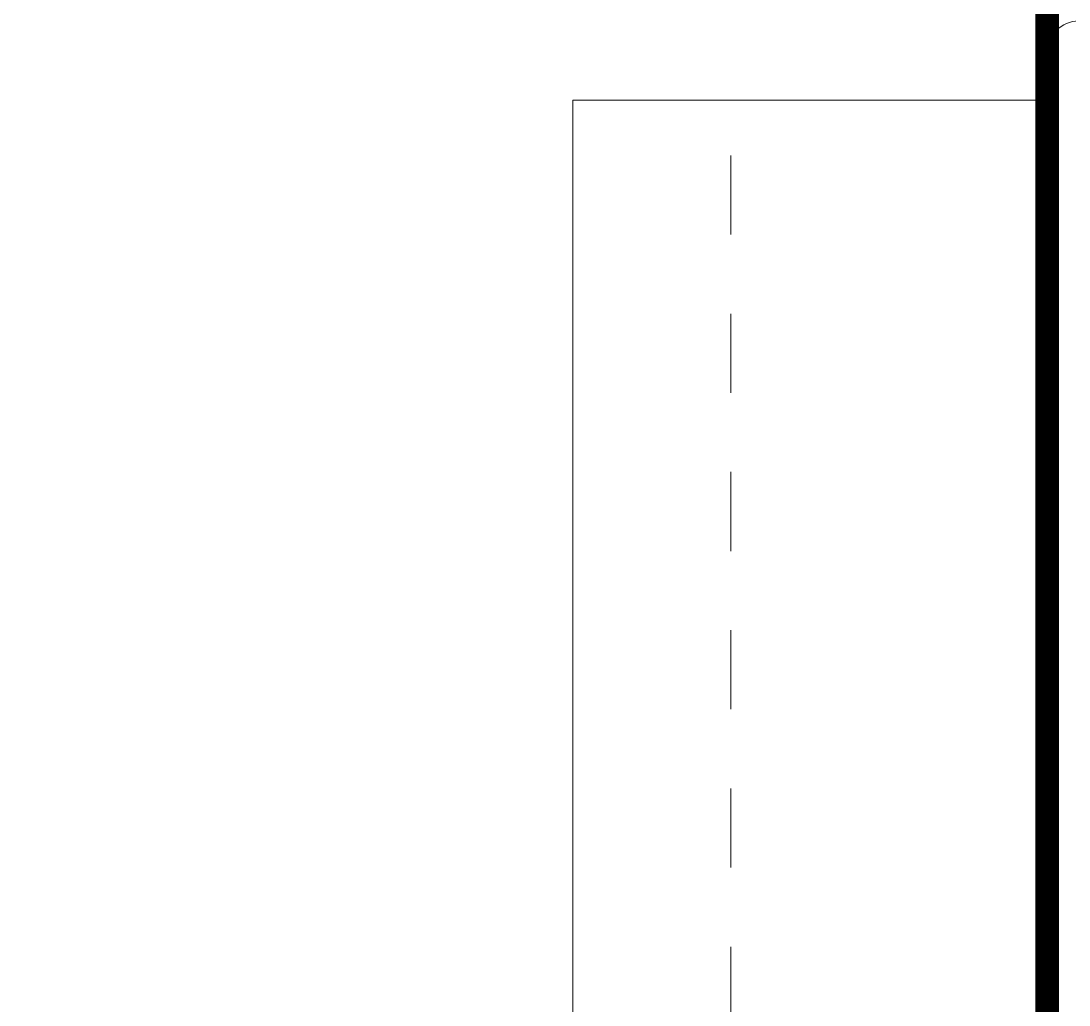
# Model space of a CAD drawing. Header units: metres. Extents: x 8 to 2416, y -346 to 476.
# Drawn here: x 136.669 to 137.995, y -238.709 to -237.466 of the extents above; entities that cross this region are included whole.
import ezdxf

# ---------------------------------------------------------------- set-up
doc = ezdxf.new("R2010")
doc.units = ezdxf.units.M
doc.linetypes.add('0', pattern=[0])
doc.linetypes.add('DASHED', pattern=[0.75, 0.5, -0.25])
doc.layers.get('0').update_dxf_attribs({"color": 250, "linetype": '0', "lineweight": 20})
for name, color, linetype, lineweight in [('01a_Mobiliario', 250, 'Continuous', 0), ('A-WALL', 250, 'Continuous', 20), ('baños', 140, 'Continuous', 0), ('PROYECCION', 9, 'DASHED', 0)]:
    doc.layers.add(name, color=color, linetype=linetype, lineweight=lineweight)
doc.layers.add('REVESTIMIENTO EXTERIOR', color=7, linetype='Continuous', lineweight=5, true_color=0xffdebd)

# ---------------------------------------------------------------- blocks, each defined once
blk = doc.blocks.new('PL BASE 1N NASAS 09')
at = {"layer": '01a_Mobiliario', "transparency": 33554684}
for p, q in [((-104.4311, -51.1997), (-104.4311, -52.3697)), ((-103.8311, -51.1997), (-104.4311, -51.1997))]:
    blk.add_line(p, q, dxfattribs=at)
at = {"layer": 'A-WALL'}
blk.add_line((-103.8311, -51.1397), (-103.8311, -54.9197), dxfattribs=at)
blk.add_arc((-103.7911, -51.1397), 0.04, 90, 180, dxfattribs=at)
at = {"layer": 'PROYECCION', "color": 252, "linetype": 'DASHED', "ltscale": 0.1}
blk.add_line((-104.2311, -52.3697), (-104.2311, -51.1997), dxfattribs=at)
blk = doc.blocks.new('PL MUEBLES 1N NASAS 09')
at = {"layer": 'baños'}
blk.add_blockref('PL BASE 1N NASAS 09', (162.2615, 88.2033), dxfattribs=at)

msp = doc.modelspace()

# ---------------------------------------------------------------- linework, layer by layer
at = {"layer": 'REVESTIMIENTO EXTERIOR', "const_width": 0.03}
msp.add_lwpolyline([(137.96706, -235.81564), (136.67102, -235.81564), (135.61639, -235.81564), (135.56706, -235.81564), (135.56706, -241.34564, 0.4142136), (135.63706, -241.41564), (137.89206, -241.4186, 0.4061434), (137.96706, -241.34564)], format="xyb", close=True, dxfattribs=at)

# ---------------------------------------------------------------- block references
msp.add_blockref('PL MUEBLES 1N NASAS 09', (79.53659, -274.56922))

doc.saveas('drawing.dxf')
